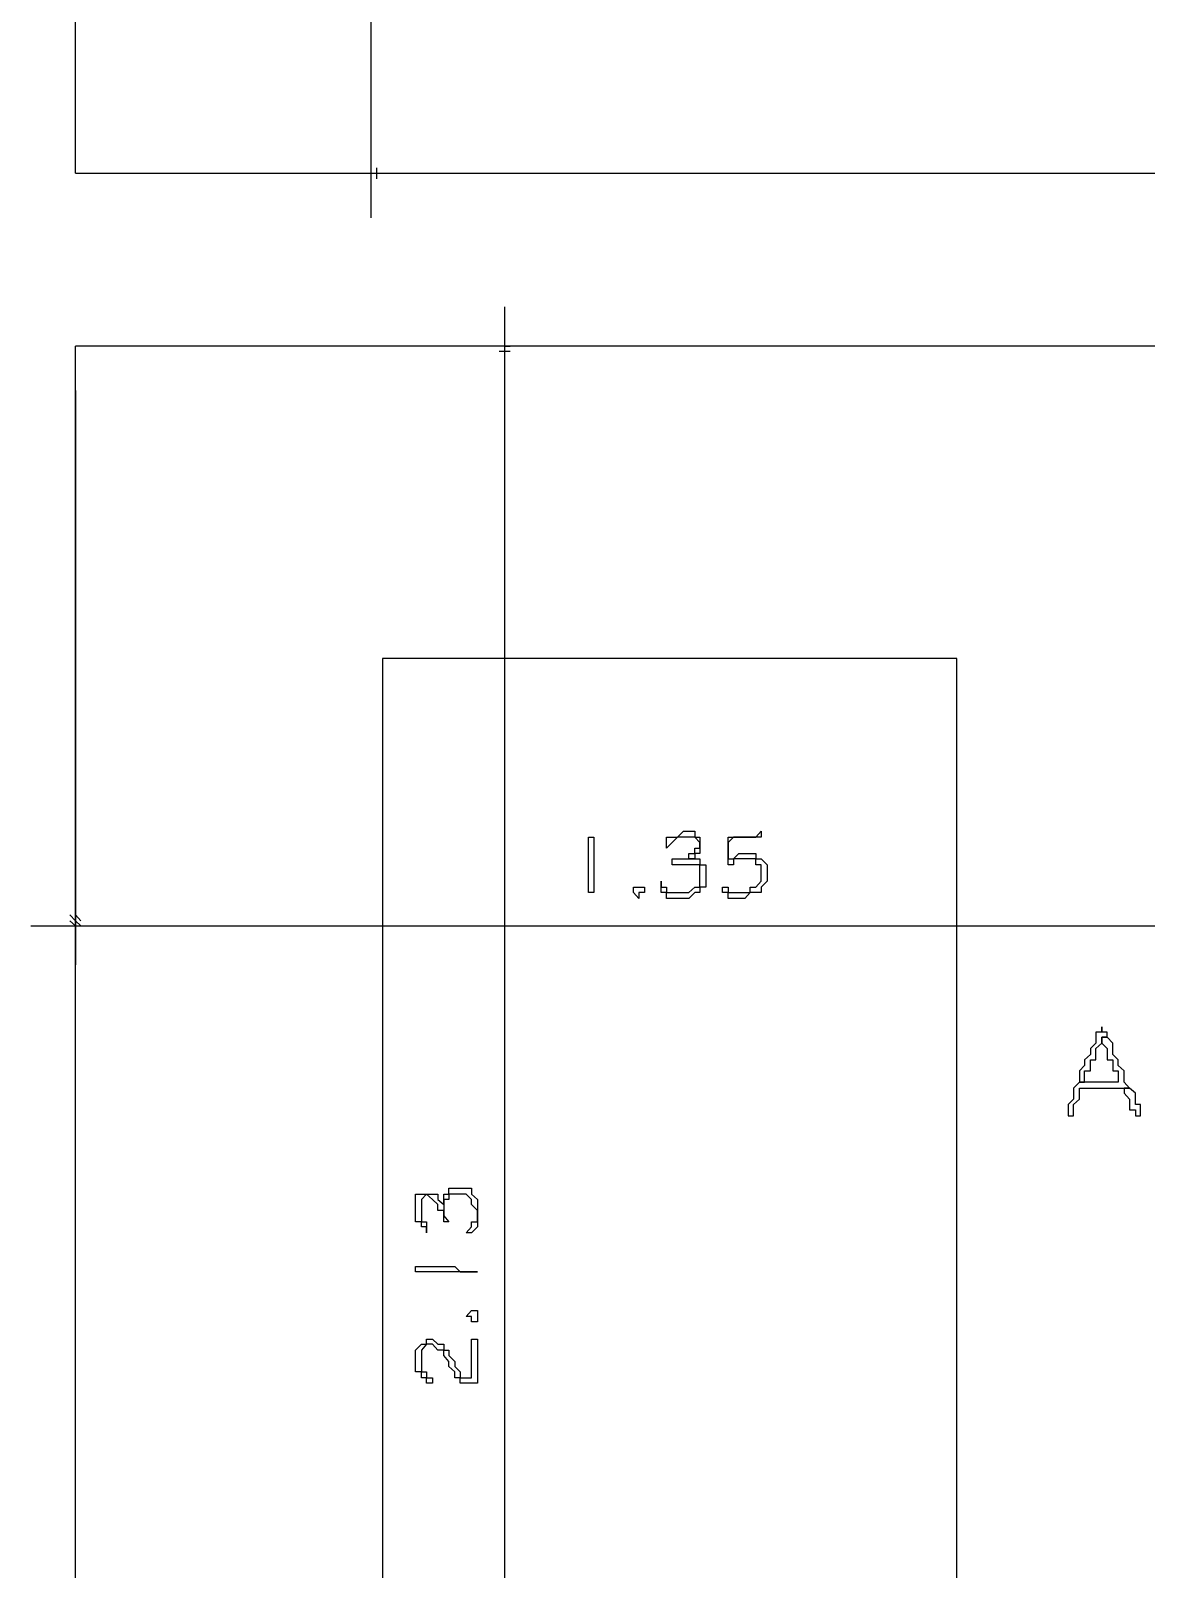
# Model space of a CAD drawing. Header units: millimetres. Extents: x -518.8 to -461.2, y 3.5 to 44.2.
# Drawn here: x -500.055 to -498.782, y 26.188 to 27.944 of the extents above; entities that cross this region are included whole.
import ezdxf

# ---------------------------------------------------------------- set-up
doc = ezdxf.new("R2010")
doc.units = ezdxf.units.MM
doc.header["$MEASUREMENT"] = 0
for name, color, linetype in [('10', 10, 'Continuous'), ('16', 16, 'Continuous'), ('6', 6, 'Continuous'), ('MYSOLIDS', 7, 'Continuous')]:
    doc.layers.add(name, color=color, linetype=linetype)

msp = doc.modelspace()

# ---------------------------------------------------------------- linework, layer by layer
at = {"layer": '10'}
for points in [[(-500.0038, 27.7812), (-500.0038, 28.3797)], [(-500.0038, 27.7812), (-498.6481, 27.7812)], [(-496.9925, 25.4451), (-498.6481, 25.4451), (-498.6481, 25.4451), (-498.6481, 27.5834), (-500.0038, 27.5834)], [(-500.0038, 23.8533), (-500.0038, 27.5834)]]:
    msp.add_lwpolyline(points, dxfattribs=at)
at = {"layer": '16'}
for points in [[(-499.6662, 27.73), (-499.6662, 30.3406)], [(-499.9527, 27.7812), (-499.6158, 27.7812)], [(-499.6662, 27.7744), (-499.6662, 27.7812), (-499.6662, 27.7812), (-499.6662, 27.7812), (-499.6662, 27.7812), (-499.6662, 27.7872)], [(-499.6602, 27.7872), (-499.6602, 27.7812), (-499.6602, 27.7812), (-499.6602, 27.7812), (-499.6602, 27.7812), (-499.6602, 27.7744)], [(-499.5136, 25.3939), (-499.5136, 27.6285)], [(-499.5136, 27.5834), (-499.5136, 27.5834), (-499.5136, 27.5834), (-499.5203, 27.5834)], [(-499.5075, 27.5774), (-499.5136, 27.5774), (-499.5136, 27.5774), (-499.5136, 27.5774), (-499.5136, 27.5774), (-499.5203, 27.5774)], [(-499.5136, 27.5834), (-499.5136, 27.5834), (-499.5136, 27.5834), (-499.5075, 27.5834)], [(-500.0038, 27.533), (-500.0038, 26.8774)], [(-500.0549, 26.9218), (-498.597, 26.9218)], [(-500.0038, 26.9278), (-500.0105, 26.9345)], [(-500.0038, 26.9218), (-500.0105, 26.9278)], [(-499.9978, 26.9278), (-500.0038, 26.9345)], [(-499.9978, 26.9218), (-500.0038, 26.9278)]]:
    msp.add_lwpolyline(points, dxfattribs=at)
at = {"layer": '6'}
for points in [[(-499.6534, 27.227), (-499.6534, 25.4451), (-499.6534, 25.4451), (-500.0038, 25.4451)], [(-498.6481, 25.4451), (-498.9978, 25.4451), (-498.9978, 27.227), (-499.6534, 27.227)]]:
    msp.add_lwpolyline(points, dxfattribs=at)
at = {"layer": 'MYSOLIDS'}
for points in [[(-499.3038, 26.9985), (-499.297, 26.9985), (-499.297, 26.9985), (-499.291, 26.9985), (-499.291, 26.9917), (-499.291, 26.9917), (-499.2842, 26.9917), (-499.2842, 26.9857), (-499.2842, 26.9857), (-499.2842, 26.9789), (-499.2842, 26.9789), (-499.2842, 26.9729), (-499.2842, 26.9729), (-499.2842, 26.9661), (-499.2842, 26.9661), (-499.291, 26.9661), (-499.291, 26.9601), (-499.291, 26.9601), (-499.297, 26.9601), (-499.297, 26.9601), (-499.297, 26.9601), (-499.3038, 26.9533), (-499.3038, 26.9533), (-499.3098, 26.9533), (-499.3166, 26.9533), (-499.3166, 26.9533), (-499.3226, 26.9533), (-499.3226, 26.9533), (-499.3293, 26.9533), (-499.3293, 26.9601), (-499.3293, 26.9601), (-499.3354, 26.9601), (-499.3354, 26.9661), (-499.3354, 26.9661), (-499.3354, 26.9661), (-499.3354, 26.9729), (-499.3354, 26.9729), (-499.3354, 26.9729), (-499.3354, 26.9729), (-499.3354, 26.9729), (-499.3354, 26.9661), (-499.3293, 26.9661), (-499.3293, 26.9661), (-499.3293, 26.9661), (-499.3293, 26.9661), (-499.3293, 26.9601), (-499.3226, 26.9601), (-499.3226, 26.9601), (-499.3166, 26.9601), (-499.3166, 26.9601), (-499.3098, 26.9601), (-499.3098, 26.9601), (-499.3038, 26.9601), (-499.3038, 26.9601), (-499.297, 26.9661), (-499.297, 26.9661), (-499.297, 26.9661), (-499.291, 26.9661), (-499.291, 26.9729), (-499.291, 26.9729), (-499.291, 26.9729), (-499.291, 26.9789), (-499.291, 26.9789), (-499.291, 26.9789), (-499.291, 26.9857), (-499.291, 26.9857), (-499.291, 26.9917), (-499.297, 26.9917), (-499.297, 26.9917), (-499.3038, 26.9917), (-499.3038, 26.9917), (-499.3038, 26.9917), (-499.3098, 26.9917), (-499.3098, 26.9917), (-499.3166, 26.9917), (-499.3166, 26.9917), (-499.3226, 26.9917), (-499.3226, 26.9917), (-499.3226, 26.9917), (-499.3226, 26.9917), (-499.3226, 26.9917), (-499.3226, 26.9917), (-499.3226, 26.9985), (-499.3226, 26.9985), (-499.3166, 26.9985), (-499.3166, 26.9985), (-499.3098, 26.9985), (-499.3098, 26.9985), (-499.3038, 26.9985), (-499.3038, 27.0045), (-499.297, 27.0045), (-499.297, 27.0045), (-499.297, 27.0105), (-499.297, 27.0105), (-499.291, 27.0105), (-499.291, 27.0172), (-499.291, 27.0172), (-499.297, 27.0233), (-499.297, 27.0233), (-499.297, 27.0233), (-499.3038, 27.0233), (-499.3038, 27.0233), (-499.3098, 27.0233), (-499.3098, 27.0233), (-499.3166, 27.0233), (-499.3166, 27.0233), (-499.3226, 27.0172), (-499.3226, 27.0172), (-499.3226, 27.0172), (-499.3226, 27.0172), (-499.3293, 27.0105), (-499.3293, 27.0105), (-499.3293, 27.0105), (-499.3293, 27.0105), (-499.3293, 27.0105), (-499.3293, 27.0105), (-499.3293, 27.0172), (-499.3293, 27.0172), (-499.3293, 27.0172), (-499.3293, 27.0172), (-499.3293, 27.0172), (-499.3293, 27.0172), (-499.3293, 27.0233), (-499.3226, 27.0233), (-499.3226, 27.0233), (-499.3166, 27.0233), (-499.3166, 27.0233), (-499.3098, 27.03), (-499.3098, 27.03), (-499.3038, 27.03), (-499.3038, 27.03), (-499.3038, 27.03), (-499.297, 27.03), (-499.297, 27.0233), (-499.291, 27.0233), (-499.291, 27.0233), (-499.291, 27.0233), (-499.291, 27.0172), (-499.291, 27.0172), (-499.291, 27.0172), (-499.291, 27.0105), (-499.291, 27.0105), (-499.291, 27.0045), (-499.291, 27.0045), (-499.291, 27.0045), (-499.297, 27.0045), (-499.297, 26.9985), (-499.3038, 26.9985), (-499.3038, 26.9985), (-499.3038, 26.9985), (-499.3038, 26.9985), (-499.3038, 26.9985)], [(-499.2587, 27.0172), (-499.2587, 27.0172), (-499.2587, 27.0105), (-499.2587, 27.0105), (-499.2587, 27.0105), (-499.2587, 27.0045), (-499.2587, 27.0045), (-499.2587, 26.9985), (-499.2587, 26.9985), (-499.2527, 26.9985), (-499.2527, 26.9985), (-499.2466, 27.0045), (-499.2466, 27.0045), (-499.2466, 27.0045), (-499.2399, 27.0045), (-499.2399, 27.0045), (-499.2399, 27.0045), (-499.2339, 27.0045), (-499.2271, 27.0045), (-499.2271, 27.0045), (-499.2271, 26.9985), (-499.2211, 26.9985), (-499.2211, 26.9985), (-499.2211, 26.9985), (-499.2143, 26.9917), (-499.2143, 26.9917), (-499.2143, 26.9857), (-499.2143, 26.9857), (-499.2143, 26.9857), (-499.2143, 26.9789), (-499.2143, 26.9789), (-499.2143, 26.9729), (-499.2143, 26.9729), (-499.2211, 26.9661), (-499.2211, 26.9661), (-499.2211, 26.9661), (-499.2211, 26.9601), (-499.2271, 26.9601), (-499.2271, 26.9601), (-499.2339, 26.9601), (-499.2339, 26.9601), (-499.2399, 26.9533), (-499.2399, 26.9533), (-499.2466, 26.9533), (-499.2466, 26.9533), (-499.2527, 26.9533), (-499.2527, 26.9533), (-499.2587, 26.9533), (-499.2587, 26.9601), (-499.2587, 26.9601), (-499.2654, 26.9601), (-499.2654, 26.9601), (-499.2654, 26.9661), (-499.2654, 26.9661), (-499.2654, 26.9661), (-499.2654, 26.9661), (-499.2654, 26.9661), (-499.2587, 26.9661), (-499.2587, 26.9661), (-499.2587, 26.9661), (-499.2587, 26.9661), (-499.2587, 26.9601), (-499.2527, 26.9601), (-499.2527, 26.9601), (-499.2527, 26.9601), (-499.2466, 26.9601), (-499.2466, 26.9601), (-499.2466, 26.9601), (-499.2399, 26.9601), (-499.2399, 26.9601), (-499.2339, 26.9601), (-499.2339, 26.9661), (-499.2271, 26.9661), (-499.2271, 26.9661), (-499.2271, 26.9661), (-499.2211, 26.9729), (-499.2211, 26.9729), (-499.2211, 26.9789), (-499.2211, 26.9789), (-499.2211, 26.9857), (-499.2211, 26.9857), (-499.2211, 26.9917), (-499.2211, 26.9917), (-499.2271, 26.9917), (-499.2271, 26.9917), (-499.2271, 26.9985), (-499.2271, 26.9985), (-499.2339, 26.9985), (-499.2339, 26.9985), (-499.2399, 26.9985), (-499.2399, 26.9985), (-499.2466, 26.9985), (-499.2466, 26.9985), (-499.2466, 26.9985), (-499.2527, 26.9985), (-499.2527, 26.9985), (-499.2527, 26.9917), (-499.2587, 26.9917), (-499.2587, 26.9917), (-499.2587, 26.9917), (-499.2587, 26.9917), (-499.2587, 26.9917), (-499.2587, 26.9985), (-499.2587, 26.9985), (-499.2587, 26.9985), (-499.2587, 27.0045), (-499.2587, 27.0045), (-499.2587, 27.0105), (-499.2587, 27.0105), (-499.2587, 27.0172), (-499.2587, 27.0172), (-499.2587, 27.0172), (-499.2587, 27.0172), (-499.2587, 27.0233), (-499.2587, 27.0233), (-499.2587, 27.0233), (-499.2587, 27.0233), (-499.2527, 27.0233), (-499.2527, 27.0233), (-499.2466, 27.0233), (-499.2466, 27.0233), (-499.2399, 27.0233), (-499.2399, 27.0233), (-499.2339, 27.0233), (-499.2339, 27.0233), (-499.2271, 27.0233), (-499.2271, 27.0233), (-499.2211, 27.03), (-499.2211, 27.03), (-499.2211, 27.03), (-499.2211, 27.0233), (-499.2211, 27.0233), (-499.2211, 27.0233), (-499.2211, 27.0233), (-499.2211, 27.0233), (-499.2211, 27.0233), (-499.2211, 27.0233), (-499.2271, 27.0233), (-499.2271, 27.0233), (-499.2339, 27.0233), (-499.2339, 27.0233), (-499.2399, 27.0233), (-499.2466, 27.0233), (-499.2466, 27.0233), (-499.2527, 27.0233), (-499.2527, 27.0233), (-499.2587, 27.0172), (-499.2587, 27.0172), (-499.2587, 27.0172), (-499.2587, 27.0172)], [(-499.4181, 26.9601), (-499.4181, 26.9601), (-499.4181, 26.9661), (-499.4181, 26.9661), (-499.4181, 26.9729), (-499.4181, 26.9729), (-499.4181, 26.9789), (-499.4181, 26.9789), (-499.4181, 26.9857), (-499.4181, 26.9857), (-499.4181, 26.9917), (-499.4181, 26.9917), (-499.4181, 26.9977), (-499.4181, 26.9977), (-499.4181, 27.0045), (-499.4181, 27.0045), (-499.4181, 27.0105), (-499.4181, 27.0105), (-499.4181, 27.0172), (-499.4181, 27.0172), (-499.4181, 27.0233), (-499.4181, 27.0233), (-499.4181, 27.0233), (-499.4181, 27.0233), (-499.4121, 27.0233), (-499.4121, 27.0233), (-499.4121, 27.0233), (-499.4121, 27.0233), (-499.4121, 27.0233), (-499.4121, 27.0233), (-499.4121, 27.0172), (-499.4121, 27.0172), (-499.4121, 27.0105), (-499.4121, 27.0045), (-499.4121, 27.0045), (-499.4121, 26.9977), (-499.4121, 26.9977), (-499.4121, 26.9917), (-499.4121, 26.9917), (-499.4121, 26.9857), (-499.4121, 26.9857), (-499.4121, 26.9789), (-499.4121, 26.9789), (-499.4121, 26.9729), (-499.4121, 26.9729), (-499.4121, 26.9661), (-499.4121, 26.9661), (-499.4121, 26.9661), (-499.4121, 26.9601), (-499.4121, 26.9601), (-499.4121, 26.9601), (-499.4121, 26.9601), (-499.4121, 26.9601), (-499.4121, 26.9601), (-499.4181, 26.9601), (-499.4181, 26.9601), (-499.4181, 26.9601), (-499.4181, 26.9601), (-499.4181, 26.9601), (-499.4181, 26.9601), (-499.4181, 26.9601)], [(-499.3609, 26.9533), (-499.3669, 26.9601), (-499.3669, 26.9601), (-499.3669, 26.9601), (-499.3669, 26.9601), (-499.3669, 26.9661), (-499.3609, 26.9661), (-499.3609, 26.9661), (-499.3609, 26.9661), (-499.3542, 26.9661), (-499.3542, 26.9661), (-499.3542, 26.9661), (-499.3542, 26.9601), (-499.3542, 26.9601), (-499.3609, 26.9601), (-499.3609, 26.9601), (-499.3609, 26.9533), (-499.3609, 26.9533), (-499.3609, 26.9533), (-499.3609, 26.9533)], [(-498.8324, 26.8067), (-498.8324, 26.8067), (-498.8324, 26.8007), (-498.8324, 26.8007), (-498.8391, 26.8007), (-498.8391, 26.7947), (-498.8391, 26.7879), (-498.8451, 26.7819), (-498.8451, 26.7751), (-498.8519, 26.7691), (-498.8519, 26.7691), (-498.8519, 26.7624), (-498.8519, 26.7624), (-498.8579, 26.7563), (-498.8579, 26.7496), (-498.8579, 26.7496), (-498.8579, 26.7436), (-498.8519, 26.7436), (-498.8519, 26.7436), (-498.8519, 26.7496), (-498.8519, 26.7563), (-498.8451, 26.7563), (-498.8451, 26.7624), (-498.8451, 26.7624), (-498.8451, 26.7691), (-498.8391, 26.7691), (-498.8391, 26.7751), (-498.8391, 26.7819), (-498.8391, 26.7819), (-498.8324, 26.7879), (-498.8324, 26.7947), (-498.8263, 26.7947), (-498.8263, 26.8007), (-498.8324, 26.8007), (-498.8324, 26.8067), (-498.8324, 26.8067)], [(-498.8263, 26.7947), (-498.8324, 26.7947), (-498.8324, 26.7947), (-498.8324, 26.7879), (-498.8263, 26.7819), (-498.8263, 26.7819), (-498.8263, 26.7751), (-498.8263, 26.7691), (-498.8196, 26.7691), (-498.8196, 26.7624), (-498.8196, 26.7563), (-498.8136, 26.7563), (-498.8136, 26.7496), (-498.8136, 26.7436), (-498.8519, 26.7436), (-498.8579, 26.7436), (-498.8647, 26.7368), (-498.8647, 26.7308), (-498.8647, 26.7308), (-498.8647, 26.724), (-498.8647, 26.724), (-498.8707, 26.718), (-498.8707, 26.712), (-498.8707, 26.712), (-498.8707, 26.7052), (-498.8707, 26.7052), (-498.8707, 26.7052), (-498.8707, 26.7052), (-498.8647, 26.7052), (-498.8647, 26.712), (-498.8647, 26.718), (-498.8647, 26.718), (-498.8579, 26.724), (-498.8579, 26.7308), (-498.8579, 26.7308), (-498.8579, 26.7368), (-498.8068, 26.7368), (-498.8008, 26.7368), (-498.8068, 26.7436), (-498.8068, 26.7496), (-498.8068, 26.7496), (-498.8068, 26.7563), (-498.8136, 26.7624), (-498.8136, 26.7624), (-498.8136, 26.7691), (-498.8136, 26.7691), (-498.8196, 26.7751), (-498.8196, 26.7819), (-498.8196, 26.7819), (-498.8196, 26.7819), (-498.8196, 26.7879), (-498.8263, 26.7947), (-498.8263, 26.7947), (-498.8263, 26.7947)], [(-498.8008, 26.7368), (-498.8068, 26.7368), (-498.8068, 26.7368), (-498.8068, 26.7308), (-498.8068, 26.7308), (-498.8008, 26.724), (-498.8008, 26.718), (-498.8008, 26.712), (-498.794, 26.712), (-498.794, 26.7052), (-498.788, 26.7052), (-498.788, 26.7052), (-498.788, 26.7052), (-498.788, 26.7052), (-498.788, 26.712), (-498.788, 26.718), (-498.794, 26.718), (-498.794, 26.724), (-498.794, 26.7308), (-498.8008, 26.7368), (-498.8008, 26.7368), (-498.8008, 26.7368)], [(-499.5835, 26.6037), (-499.5835, 26.6097), (-499.5835, 26.6097), (-499.5835, 26.6157), (-499.5835, 26.6157), (-499.5775, 26.6157), (-499.5775, 26.6225), (-499.5775, 26.6225), (-499.5707, 26.6225), (-499.5707, 26.6225), (-499.5647, 26.6225), (-499.5647, 26.6225), (-499.5579, 26.6225), (-499.5579, 26.6225), (-499.5519, 26.6225), (-499.5519, 26.6157), (-499.5519, 26.6157), (-499.5519, 26.6157), (-499.5451, 26.6097), (-499.5451, 26.6097), (-499.5451, 26.6097), (-499.5451, 26.6037), (-499.5451, 26.6037), (-499.5451, 26.5969), (-499.5451, 26.5909), (-499.5451, 26.5909), (-499.5451, 26.5842), (-499.5451, 26.5842), (-499.5451, 26.5782), (-499.5451, 26.5782), (-499.5451, 26.5782), (-499.5519, 26.5714), (-499.5519, 26.5714), (-499.5519, 26.5714), (-499.5579, 26.5714), (-499.5579, 26.5714), (-499.5579, 26.5714), (-499.5579, 26.5714), (-499.5579, 26.5714), (-499.5579, 26.5714), (-499.5579, 26.5714), (-499.5579, 26.5714), (-499.5579, 26.5714), (-499.5519, 26.5782), (-499.5519, 26.5782), (-499.5519, 26.5782), (-499.5519, 26.5842), (-499.5451, 26.5842), (-499.5451, 26.5909), (-499.5451, 26.5909), (-499.5451, 26.5969), (-499.5451, 26.5969), (-499.5519, 26.6037), (-499.5519, 26.6037), (-499.5519, 26.6037), (-499.5519, 26.6097), (-499.5519, 26.6097), (-499.5579, 26.6157), (-499.5579, 26.6157), (-499.5579, 26.6157), (-499.5647, 26.6157), (-499.5647, 26.6157), (-499.5647, 26.6157), (-499.5707, 26.6157), (-499.5707, 26.6157), (-499.5775, 26.6157), (-499.5775, 26.6157), (-499.5775, 26.6097), (-499.5835, 26.6097), (-499.5835, 26.6037), (-499.5835, 26.6037), (-499.5835, 26.6037), (-499.5835, 26.5969), (-499.5835, 26.5969), (-499.5835, 26.5909), (-499.5835, 26.5909), (-499.5775, 26.5842), (-499.5775, 26.5842), (-499.5775, 26.5842), (-499.5775, 26.5842), (-499.5835, 26.5842), (-499.5835, 26.5842), (-499.5835, 26.5842), (-499.5835, 26.5842), (-499.5835, 26.5909), (-499.5835, 26.5909), (-499.5835, 26.5969), (-499.5902, 26.5969), (-499.5902, 26.6037), (-499.5902, 26.6037), (-499.5902, 26.6037), (-499.5963, 26.6097), (-499.5963, 26.6097), (-499.5963, 26.6097), (-499.603, 26.6157), (-499.603, 26.6157), (-499.603, 26.6157), (-499.609, 26.6097), (-499.609, 26.6097), (-499.609, 26.6097), (-499.609, 26.6037), (-499.609, 26.6037), (-499.609, 26.5969), (-499.609, 26.5969), (-499.609, 26.5909), (-499.609, 26.5909), (-499.609, 26.5842), (-499.609, 26.5842), (-499.603, 26.5842), (-499.603, 26.5842), (-499.603, 26.5782), (-499.603, 26.5782), (-499.603, 26.5782), (-499.603, 26.5782), (-499.603, 26.5782), (-499.603, 26.5782), (-499.603, 26.5714), (-499.603, 26.5714), (-499.603, 26.5782), (-499.603, 26.5782), (-499.609, 26.5782), (-499.609, 26.5782), (-499.609, 26.5782), (-499.609, 26.5842), (-499.6158, 26.5842), (-499.6158, 26.5909), (-499.6158, 26.5909), (-499.6158, 26.5969), (-499.6158, 26.5969), (-499.6158, 26.6037), (-499.6158, 26.6037), (-499.6158, 26.6037), (-499.6158, 26.6097), (-499.6158, 26.6097), (-499.6158, 26.6157), (-499.6158, 26.6157), (-499.609, 26.6157), (-499.609, 26.6157), (-499.603, 26.6157), (-499.603, 26.6157), (-499.603, 26.6157), (-499.5963, 26.6157), (-499.5963, 26.6157), (-499.5963, 26.6157), (-499.5902, 26.6157), (-499.5902, 26.6097), (-499.5902, 26.6097), (-499.5835, 26.6037), (-499.5835, 26.6037), (-499.5835, 26.6037), (-499.5835, 26.6037), (-499.5835, 26.6037)], [(-499.5451, 26.527), (-499.5519, 26.527), (-499.5519, 26.527), (-499.5519, 26.527), (-499.5579, 26.527), (-499.5647, 26.527), (-499.5647, 26.527), (-499.5707, 26.527), (-499.5707, 26.527), (-499.5775, 26.527), (-499.5775, 26.527), (-499.5835, 26.527), (-499.5835, 26.527), (-499.5902, 26.527), (-499.5902, 26.527), (-499.5963, 26.527), (-499.5963, 26.527), (-499.603, 26.527), (-499.603, 26.527), (-499.603, 26.527), (-499.609, 26.527), (-499.609, 26.527), (-499.6158, 26.527), (-499.6158, 26.527), (-499.6158, 26.527), (-499.6158, 26.527), (-499.6158, 26.533), (-499.6158, 26.533), (-499.609, 26.533), (-499.609, 26.533), (-499.603, 26.533), (-499.603, 26.533), (-499.5963, 26.533), (-499.5963, 26.533), (-499.5902, 26.533), (-499.5902, 26.533), (-499.5835, 26.533), (-499.5835, 26.533), (-499.5775, 26.533), (-499.5775, 26.533), (-499.5707, 26.533), (-499.5707, 26.533), (-499.5647, 26.527), (-499.5647, 26.527), (-499.5579, 26.527), (-499.5579, 26.527), (-499.5519, 26.527), (-499.5519, 26.527), (-499.5519, 26.527), (-499.5519, 26.527), (-499.5451, 26.527), (-499.5451, 26.527), (-499.5451, 26.527), (-499.5451, 26.527), (-499.5451, 26.527), (-499.5451, 26.527), (-499.5451, 26.527), (-499.5451, 26.527), (-499.5451, 26.527), (-499.5451, 26.527), (-499.5451, 26.527)], [(-499.5451, 26.4759), (-499.5451, 26.4699), (-499.5451, 26.4699), (-499.5519, 26.4699), (-499.5519, 26.4699), (-499.5519, 26.4699), (-499.5519, 26.4759), (-499.5519, 26.4759), (-499.5579, 26.4759), (-499.5519, 26.4827), (-499.5519, 26.4827), (-499.5519, 26.4827), (-499.5519, 26.4827), (-499.5451, 26.4827), (-499.5451, 26.4827), (-499.5451, 26.4759), (-499.5451, 26.4759), (-499.5451, 26.4759), (-499.5451, 26.4759), (-499.5451, 26.4759)], [(-499.5519, 26.406), (-499.5519, 26.4443), (-499.5519, 26.4503), (-499.5519, 26.4503), (-499.5519, 26.4503), (-499.5519, 26.4503), (-499.5451, 26.4503), (-499.5451, 26.4503), (-499.5451, 26.4443), (-499.5451, 26.4443), (-499.5451, 26.406), (-499.5451, 26.406), (-499.5451, 26.406), (-499.5451, 26.4), (-499.5451, 26.4), (-499.5451, 26.4), (-499.5451, 26.4), (-499.5451, 26.4), (-499.5451, 26.4), (-499.5519, 26.4), (-499.5519, 26.4), (-499.5579, 26.4), (-499.5579, 26.4), (-499.5647, 26.4), (-499.5647, 26.406), (-499.5647, 26.406), (-499.5707, 26.406), (-499.5707, 26.4127), (-499.5707, 26.4127), (-499.5707, 26.4127), (-499.5707, 26.4127), (-499.5775, 26.4188), (-499.5775, 26.4248), (-499.5775, 26.4248), (-499.5835, 26.4315), (-499.5835, 26.4315), (-499.5835, 26.4315), (-499.5835, 26.4315), (-499.5835, 26.4375), (-499.5902, 26.4375), (-499.5902, 26.4375), (-499.5963, 26.4443), (-499.5963, 26.4443), (-499.5963, 26.4443), (-499.603, 26.4443), (-499.603, 26.4443), (-499.609, 26.4375), (-499.609, 26.4375), (-499.609, 26.4375), (-499.609, 26.4315), (-499.609, 26.4315), (-499.609, 26.4248), (-499.609, 26.4248), (-499.609, 26.4188), (-499.609, 26.4188), (-499.609, 26.4188), (-499.609, 26.4127), (-499.603, 26.4127), (-499.603, 26.4127), (-499.603, 26.406), (-499.5963, 26.406), (-499.5963, 26.406), (-499.5963, 26.406), (-499.5963, 26.406), (-499.5963, 26.4), (-499.5963, 26.4), (-499.5963, 26.4), (-499.5963, 26.4), (-499.603, 26.4), (-499.603, 26.406), (-499.603, 26.406), (-499.609, 26.406), (-499.609, 26.406), (-499.609, 26.4127), (-499.609, 26.4127), (-499.6158, 26.4127), (-499.6158, 26.4188), (-499.6158, 26.4188), (-499.6158, 26.4248), (-499.6158, 26.4248), (-499.6158, 26.4248), (-499.6158, 26.4315), (-499.6158, 26.4315), (-499.6158, 26.4375), (-499.6158, 26.4375), (-499.609, 26.4443), (-499.609, 26.4443), (-499.609, 26.4443), (-499.603, 26.4443), (-499.603, 26.4503), (-499.603, 26.4503), (-499.5963, 26.4503), (-499.5963, 26.4503), (-499.5902, 26.4443), (-499.5902, 26.4443), (-499.5902, 26.4443), (-499.5835, 26.4443), (-499.5835, 26.4443), (-499.5835, 26.4375), (-499.5775, 26.4375), (-499.5775, 26.4375), (-499.5775, 26.4315), (-499.5775, 26.4315), (-499.5707, 26.4248), (-499.5707, 26.4248), (-499.5707, 26.4188), (-499.5707, 26.4188), (-499.5647, 26.4127), (-499.5647, 26.4127), (-499.5647, 26.4127), (-499.5647, 26.406), (-499.5579, 26.406), (-499.5579, 26.406), (-499.5519, 26.406), (-499.5519, 26.406), (-499.5519, 26.406), (-499.5519, 26.406), (-499.5519, 26.406)]]:
    msp.add_lwpolyline(points, dxfattribs=at)

doc.saveas('drawing.dxf')
